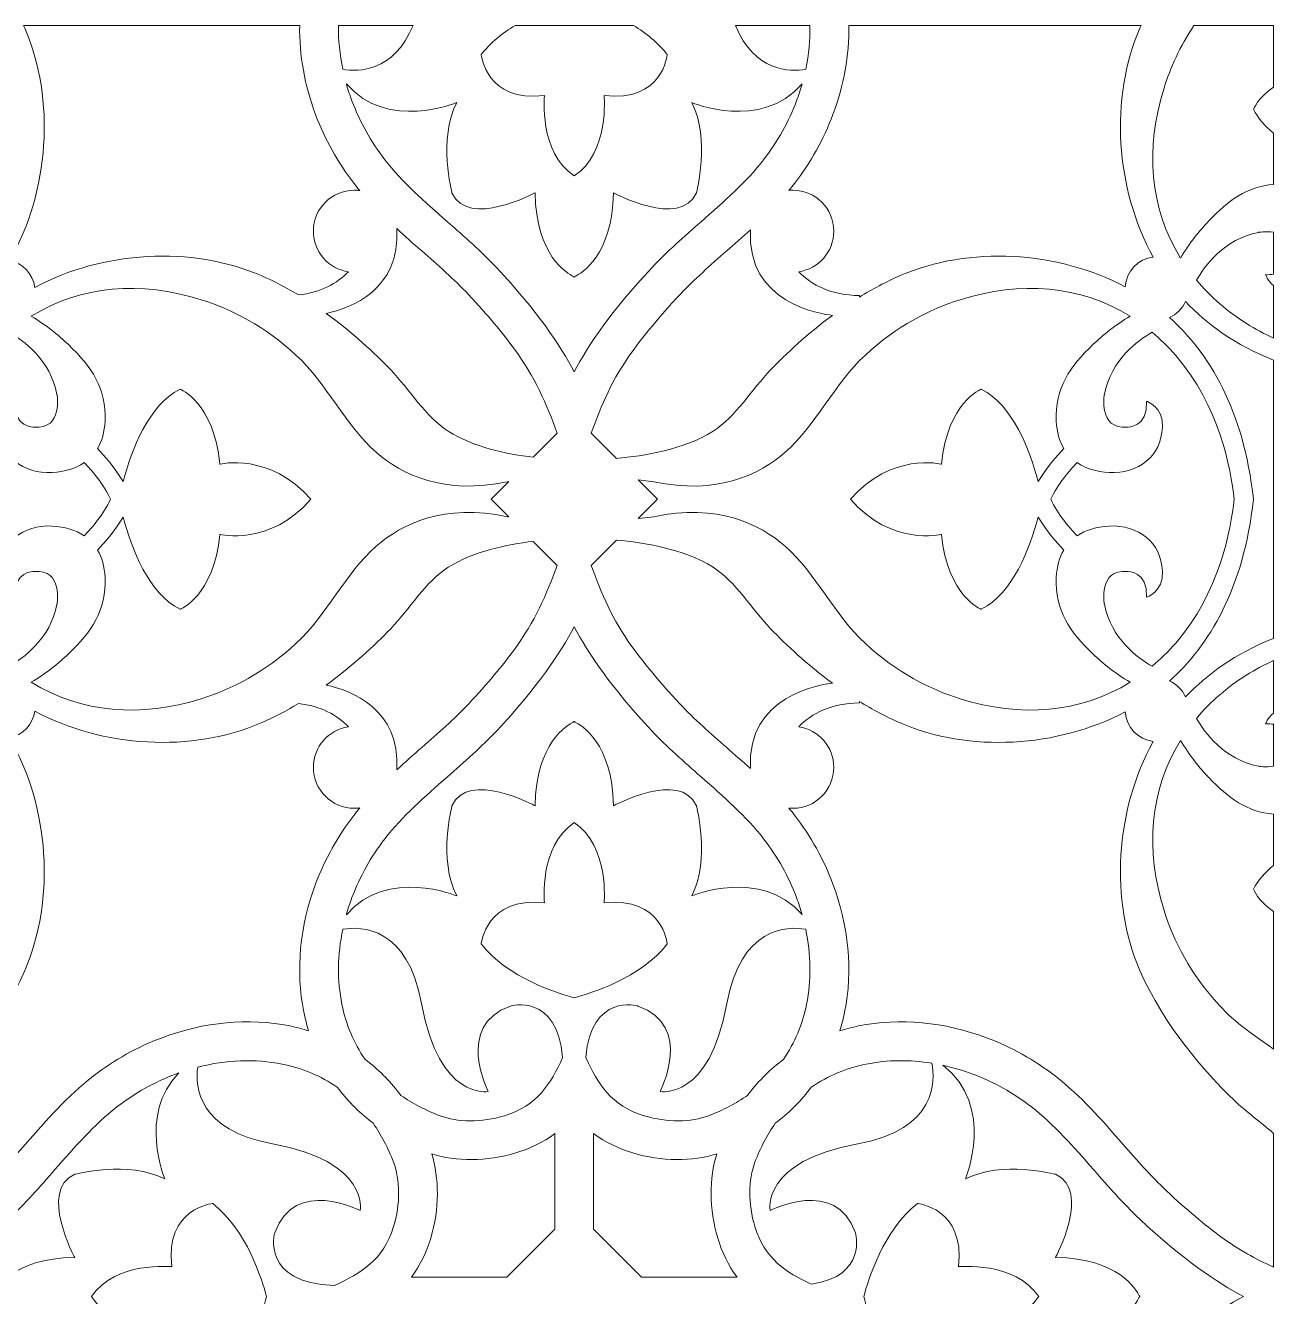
# Model space of a CAD drawing. Header units: millimetres. Extents: x -1200 to 1200, y -590 to 590.
# Drawn here: x 615 to 1200, y -5 to 590 of the extents above; entities that cross this region are included whole.
import ezdxf

# ---------------------------------------------------------------- set-up
doc = ezdxf.new("R2010")
doc.units = ezdxf.units.MM
doc.header["$MEASUREMENT"] = 0
doc.layers.add('Layer 1', color=7, linetype='Continuous')

msp = doc.modelspace()

# ---------------------------------------------------------------- linework, layer by layer
at = {"layer": 'Layer 1', "color": 250, "lineweight": 20}
for points, knots in [([(743.5049, 589.9783), (743.5049, 589.9783), (614.1337, 589.9783), (614.1337, 589.9783), (614.3178, 589.5674), (614.4977, 589.1543), (614.6768, 588.7413), (629.1845, 555.27), (626.0645, 511.9457), (607.5632, 479.866), (613.7391, 478.6219), (618.5249, 473.5326), (619.3151, 467.2023), (651.0794, 484.3388), (692.9015, 486.8849), (725.4195, 472.7819), (731.5141, 470.1402), (737.3625, 467.0619), (742.9181, 463.7234), (753.5321, 464.8515), (761.031, 469.0731), (766.3324, 474.5997), (757.0516, 475.9466), (749.9198, 483.937), (749.9198, 493.5927), (749.9198, 504.1923), (758.513, 512.787), (769.1096, 512.787), (769.971, 512.787), (770.8191, 512.73), (771.651, 512.6202), (770.7439, 513.7117), (769.852, 514.8184), (768.9795, 515.9445), (761.3015, 525.8433), (755.2334, 536.8153), (750.9439, 548.2592), (745.8571, 561.8241), (743.2893, 576.0574), (743.5049, 589.9783)], [0, 0, 0, 0, 0.07692308, 0.07692308, 0.07692308, 0.15384615, 0.15384615, 0.15384615, 0.23076923, 0.23076923, 0.23076923, 0.30769231, 0.30769231, 0.30769231, 0.38461538, 0.38461538, 0.38461538, 0.46153846, 0.46153846, 0.46153846, 0.53846154, 0.53846154, 0.53846154, 0.61538462, 0.61538462, 0.61538462, 0.69230769, 0.69230769, 0.69230769, 0.76923077, 0.76923077, 0.76923077, 0.84615385, 0.84615385, 0.84615385, 0.92307692, 0.92307692, 0.92307692, 1, 1, 1, 1]), ([(796.6181, 589.9783), (796.6181, 589.9783), (761.7174, 589.9783), (761.7174, 589.9783), (761.5883, 583.1882), (762.2635, 576.2801), (763.6974, 569.4209), (771.0377, 568.189), (787.6964, 568.1392), (796.6181, 589.9783)], [0, 0, 0, 0, 0.33333333, 0.33333333, 0.33333333, 0.66666667, 0.66666667, 0.66666667, 1, 1, 1, 1]), ([(899.9137, 589.9783), (899.9137, 589.9783), (844.4514, 589.9783), (844.4514, 589.9783), (838.5581, 586.3874), (832.8866, 581.8851), (828.5951, 576.3218), (828.5951, 576.3218), (830.7886, 553.8367), (858.2015, 557.1265), (858.2015, 557.1265), (855.4924, 530.5501), (872.1815, 519.4682), (888.8707, 530.5501), (886.1636, 557.1265), (886.1636, 557.1265), (913.5764, 553.8367), (915.7689, 576.3218), (915.7689, 576.3218), (911.4784, 581.8851), (905.807, 586.3874), (899.9137, 589.9783)], [0, 0, 0, 0, 0.14285714, 0.14285714, 0.14285714, 0.28571429, 0.28571429, 0.28571429, 0.42857143, 0.42857143, 0.42857143, 0.57142857, 0.57142857, 0.57142857, 0.71428571, 0.71428571, 0.71428571, 0.85714286, 0.85714286, 0.85714286, 1, 1, 1, 1]), ([(982.6466, 589.9783), (982.6466, 589.9783), (947.7469, 589.9783), (947.7469, 589.9783), (956.6676, 568.1412), (973.3262, 568.19), (980.6666, 569.4209), (982.1005, 576.2801), (982.7758, 583.1882), (982.6466, 589.9783)], [0, 0, 0, 0, 0.33333333, 0.33333333, 0.33333333, 0.66666667, 0.66666667, 0.66666667, 1, 1, 1, 1]), ([(1137.8534, 589.9783), (1137.8534, 589.9783), (1000.8581, 589.9783), (1000.8581, 589.9783), (1001.0727, 576.0574), (998.5059, 561.8241), (993.4202, 548.2592), (989.1297, 536.8153), (983.0615, 525.8433), (975.3835, 515.9445), (974.5314, 514.8438), (973.6588, 513.7615), (972.7751, 512.6965), (973.3934, 512.7564), (974.0188, 512.787), (974.6524, 512.787), (985.2489, 512.787), (993.8422, 504.1923), (993.8422, 493.5927), (993.8422, 483.937), (986.7103, 475.9466), (977.4296, 474.5997), (983.5365, 468.2338), (992.5608, 463.5963), (1005.9042, 463.4304), (1005.9042, 463.4304), (1005.8534, 462.7366), (1005.8534, 462.7366), (1011.8879, 466.4557), (1018.2845, 469.8797), (1024.9761, 472.7819), (1057.2734, 486.7904), (1098.7496, 484.3724), (1130.4337, 467.5432), (1130.8303, 474.7778), (1136.4195, 480.6289), (1143.536, 481.4335), (1125.8249, 513.3445), (1123.0385, 555.8122), (1137.3103, 588.7413), (1137.4893, 589.1543), (1137.6693, 589.5674), (1137.8534, 589.9783)], [0, 0, 0, 0, 0.07142857, 0.07142857, 0.07142857, 0.14285714, 0.14285714, 0.14285714, 0.21428571, 0.21428571, 0.21428571, 0.28571429, 0.28571429, 0.28571429, 0.35714286, 0.35714286, 0.35714286, 0.42857143, 0.42857143, 0.42857143, 0.5, 0.5, 0.5, 0.57142857, 0.57142857, 0.57142857, 0.64285714, 0.64285714, 0.64285714, 0.71428571, 0.71428571, 0.71428571, 0.78571429, 0.78571429, 0.78571429, 0.85714286, 0.85714286, 0.85714286, 0.92857143, 0.92857143, 0.92857143, 1, 1, 1, 1]), ([(1199.9503, 515.4979), (1199.9503, 515.4979), (1199.9503, 539.513), (1199.9503, 539.513), (1196.0066, 542.7041), (1192.7066, 546.4109), (1190.5212, 550.7291), (1190.5212, 550.7291), (1192.5571, 556.0909), (1199.9503, 561.1252), (1199.9503, 561.1252), (1199.9503, 589.9783), (1199.9503, 589.9783), (1199.9503, 589.9783), (1162.6303, 589.9783), (1162.6303, 589.9783), (1155.9988, 580.0155), (1151.5415, 570.0495), (1148.5975, 560.6634), (1139.7439, 532.435), (1141.8561, 504.3398), (1156.3456, 480.9728), (1160.5263, 488.0253), (1165.2042, 493.8134), (1169.6066, 498.4062), (1178.7388, 507.9327), (1187.4642, 514.4797), (1199.9503, 515.4979)], [0, 0, 0, 0, 0.11111111, 0.11111111, 0.11111111, 0.22222222, 0.22222222, 0.22222222, 0.33333333, 0.33333333, 0.33333333, 0.44444444, 0.44444444, 0.44444444, 0.55555556, 0.55555556, 0.55555556, 0.66666667, 0.66666667, 0.66666667, 0.77777778, 0.77777778, 0.77777778, 0.88888889, 0.88888889, 0.88888889, 1, 1, 1, 1]), ([(765.3784, 562.6034), (784.8103, 540.2016), (817.0821, 553.8367), (817.0821, 553.8367), (808.3089, 536.8356), (814.8886, 511.608), (814.8886, 511.608), (822.5645, 494.6069), (853.8154, 511.608), (853.8154, 511.608), (854.3056, 482.1171), (868.8876, 473.7747), (871.9079, 472.3598), (871.9079, 472.3598), (871.9079, 472.1228), (871.9079, 472.1228), (871.9079, 472.1228), (872.0066, 472.1573), (872.1815, 472.2346), (872.3585, 472.1573), (872.4561, 472.1228), (872.4561, 472.1228), (872.4561, 472.1228), (872.4561, 472.3598), (872.4561, 472.3598), (875.4774, 473.7747), (890.0595, 482.1171), (890.5496, 511.608), (890.5496, 511.608), (921.8015, 494.6069), (929.4764, 511.608), (929.4764, 511.608), (936.0551, 536.8356), (927.2839, 553.8367), (927.2839, 553.8367), (959.5547, 540.2016), (978.9866, 562.6002), (978.2249, 559.9188), (977.3473, 557.2537), (976.3588, 554.6139), (972.7202, 544.9114), (967.5429, 535.5661), (960.9632, 527.0833), (952.8073, 516.567), (942.2178, 507.2908), (931.6334, 498.0227), (923.6676, 491.0465), (915.6998, 484.0662), (908.5018, 476.4247), (889.6893, 456.447), (878.6493, 439.9728), (872.1815, 427.7659), (865.7147, 439.9728), (854.6747, 456.447), (835.8632, 476.4247), (828.6652, 484.0662), (820.6974, 491.0465), (812.7286, 498.0227), (802.1463, 507.2908), (791.5557, 516.568), (783.3998, 527.0833), (776.8221, 535.5661), (771.6429, 544.9114), (768.0052, 554.6139), (767.0147, 557.2537), (766.1401, 559.9198), (765.3784, 562.6034)], [0, 0, 0, 0, 0.04545455, 0.04545455, 0.04545455, 0.09090909, 0.09090909, 0.09090909, 0.13636364, 0.13636364, 0.13636364, 0.18181818, 0.18181818, 0.18181818, 0.22727273, 0.22727273, 0.22727273, 0.27272727, 0.27272727, 0.27272727, 0.31818182, 0.31818182, 0.31818182, 0.36363636, 0.36363636, 0.36363636, 0.40909091, 0.40909091, 0.40909091, 0.45454545, 0.45454545, 0.45454545, 0.5, 0.5, 0.5, 0.54545455, 0.54545455, 0.54545455, 0.59090909, 0.59090909, 0.59090909, 0.63636364, 0.63636364, 0.63636364, 0.68181818, 0.68181818, 0.68181818, 0.72727273, 0.72727273, 0.72727273, 0.77272727, 0.77272727, 0.77272727, 0.81818182, 0.81818182, 0.81818182, 0.86363636, 0.86363636, 0.86363636, 0.90909091, 0.90909091, 0.90909091, 0.95454545, 0.95454545, 0.95454545, 1, 1, 1, 1]), ([(755.9829, 455.0616), (768.296, 446.1353), (778.6038, 436.4898), (786.1751, 428.6347), (794.8446, 419.6402), (802.552, 406.5483), (813.1466, 399.8661), (824.9442, 392.4229), (840.6022, 389.1494), (852.9073, 387.7192), (852.9073, 387.7192), (864.1598, 398.974), (864.1598, 398.974), (859.2459, 412.5908), (853.6435, 425.465), (844.1361, 438.3727), (838.67, 445.7925), (831.6367, 454.316), (822.586, 463.9279), (815.8669, 471.0607), (808.3009, 477.686), (800.7367, 484.3134), (796.79, 487.769), (792.8432, 491.2266), (788.9838, 494.7727), (790.8409, 466.1037), (767.4093, 457.5324), (755.9829, 455.0616)], [0, 0, 0, 0, 0.11111111, 0.11111111, 0.11111111, 0.22222222, 0.22222222, 0.22222222, 0.33333333, 0.33333333, 0.33333333, 0.44444444, 0.44444444, 0.44444444, 0.55555556, 0.55555556, 0.55555556, 0.66666667, 0.66666667, 0.66666667, 0.77777778, 0.77777778, 0.77777778, 0.88888889, 0.88888889, 0.88888889, 1, 1, 1, 1]), ([(880.1788, 399.0014), (880.1788, 399.0014), (891.9998, 387.177), (891.9998, 387.177), (904.8113, 388.2268), (923.6097, 391.2613), (937.249, 399.8661), (947.8425, 406.5483), (955.55, 419.6402), (964.2185, 428.6347), (971.5384, 436.2274), (981.4161, 445.4944), (993.1873, 454.1674), (987.952, 454.7208), (952.9079, 459.7236), (954.7466, 494.1898), (951.0886, 490.8471), (947.3585, 487.5808), (943.6283, 484.3134), (936.0632, 477.686), (928.4971, 471.0607), (921.7792, 463.9279), (912.1242, 453.6761), (904.7646, 444.6593), (899.1551, 436.9028), (890.2455, 424.5799), (884.8791, 412.0994), (880.1788, 399.0014)], [0, 0, 0, 0, 0.11111111, 0.11111111, 0.11111111, 0.22222222, 0.22222222, 0.22222222, 0.33333333, 0.33333333, 0.33333333, 0.44444444, 0.44444444, 0.44444444, 0.55555556, 0.55555556, 0.55555556, 0.66666667, 0.66666667, 0.66666667, 0.77777778, 0.77777778, 0.77777778, 0.88888889, 0.88888889, 0.88888889, 1, 1, 1, 1]), ([(1199.9503, 443.5312), (1199.9503, 443.5312), (1199.9503, 468.1382), (1199.9503, 468.1382), (1197.0744, 470.3212), (1196.2202, 473.2336), (1196.2202, 473.2336), (1197.6205, 473.1715), (1198.8572, 473.2407), (1199.9503, 473.4116), (1199.9503, 473.4116), (1199.9503, 493.0505), (1199.9503, 493.0505), (1196.3391, 493.6659), (1192.9293, 493.0382), (1192.9293, 493.0382), (1176.6724, 489.9794), (1167.4975, 477.1022), (1163.8354, 470.6396), (1167.0734, 466.7772), (1170.7019, 463.0825), (1174.7371, 459.5852), (1182.7384, 452.6508), (1191.4161, 447.4434), (1199.9503, 443.5312)], [0, 0, 0, 0, 0.125, 0.125, 0.125, 0.25, 0.25, 0.25, 0.375, 0.375, 0.375, 0.5, 0.5, 0.5, 0.625, 0.625, 0.625, 0.75, 0.75, 0.75, 0.875, 0.875, 0.875, 1, 1, 1, 1]), ([(833.1977, 368.0061), (833.1977, 368.0061), (841.4829, 359.7176), (841.4829, 359.7176), (841.4829, 359.7176), (840.9306, 359.7786), (840.9306, 359.7786), (811.2236, 366.1882), (791.4164, 356.5), (779.3757, 346.0103), (764.6331, 333.1655), (756.5971, 314.0821), (741.775, 300.4541), (726.9825, 286.8465), (711.5066, 278.9608), (697.3497, 274.5186), (669.1294, 265.6624), (641.0421, 267.7742), (617.6818, 282.2689), (624.7324, 286.4518), (630.5168, 291.1301), (635.1103, 295.5337), (645.9896, 305.9675), (652.9821, 315.8714), (652.2886, 331.4586), (652.0649, 336.4828), (650.8384, 340.741), (648.772, 344.2179), (652.0384, 347.5941), (656.9066, 353.1391), (660.7405, 359.6881), (664.8663, 344.8252), (672.5097, 324.0002), (687.4181, 316.4533), (687.4181, 316.4533), (703.3181, 322.4876), (706.0588, 351.5522), (706.0588, 351.5522), (729.7497, 345.8862), (748.6801, 368.0061), (729.7497, 390.1249), (706.0588, 384.4569), (706.0588, 384.4569), (703.3181, 413.5235), (687.4181, 419.5579), (687.4181, 419.5579), (672.5097, 412.0109), (664.8663, 391.1859), (660.7405, 376.323), (656.9066, 382.872), (652.0384, 388.416), (648.772, 391.7922), (650.8384, 395.2702), (652.0649, 399.5273), (652.2886, 404.5505), (652.9821, 420.1387), (645.9896, 430.0436), (635.1103, 440.4764), (630.5168, 444.881), (624.7324, 449.5593), (617.6818, 453.7422), (641.0421, 468.2369), (669.1294, 470.3487), (697.3497, 461.4926), (711.5066, 457.0503), (726.9825, 449.1646), (741.775, 435.557), (756.5971, 421.929), (764.6331, 402.8456), (779.3757, 389.9998), (791.4164, 379.5111), (811.2236, 369.8229), (840.9306, 376.2305), (840.9306, 376.2305), (841.4829, 376.2935), (841.4829, 376.2935), (841.4829, 376.2935), (833.1977, 368.0061), (833.1977, 368.0061)], [0, 0, 0, 0, 0.03846154, 0.03846154, 0.03846154, 0.07692308, 0.07692308, 0.07692308, 0.11538462, 0.11538462, 0.11538462, 0.15384615, 0.15384615, 0.15384615, 0.19230769, 0.19230769, 0.19230769, 0.23076923, 0.23076923, 0.23076923, 0.26923077, 0.26923077, 0.26923077, 0.30769231, 0.30769231, 0.30769231, 0.34615385, 0.34615385, 0.34615385, 0.38461538, 0.38461538, 0.38461538, 0.42307692, 0.42307692, 0.42307692, 0.46153846, 0.46153846, 0.46153846, 0.5, 0.5, 0.5, 0.53846154, 0.53846154, 0.53846154, 0.57692308, 0.57692308, 0.57692308, 0.61538462, 0.61538462, 0.61538462, 0.65384615, 0.65384615, 0.65384615, 0.69230769, 0.69230769, 0.69230769, 0.73076923, 0.73076923, 0.73076923, 0.76923077, 0.76923077, 0.76923077, 0.80769231, 0.80769231, 0.80769231, 0.84615385, 0.84615385, 0.84615385, 0.88461538, 0.88461538, 0.88461538, 0.92307692, 0.92307692, 0.92307692, 0.96153846, 0.96153846, 0.96153846, 1, 1, 1, 1]), ([(1001.7144, 368.0061), (1020.6449, 345.8862), (1044.3358, 351.5522), (1044.3358, 351.5522), (1047.0765, 322.4876), (1062.9765, 316.4533), (1062.9765, 316.4533), (1077.8839, 324.0002), (1085.5303, 344.8252), (1089.6531, 359.6881), (1093.4879, 353.1391), (1098.356, 347.5941), (1101.6225, 344.2179), (1099.5551, 340.741), (1098.3307, 336.4828), (1098.1059, 331.4586), (1097.4144, 315.8714), (1104.406, 305.9675), (1115.2863, 295.5337), (1119.8778, 291.1301), (1125.6622, 286.4518), (1132.7148, 282.2689), (1109.3533, 267.7742), (1081.2652, 265.6624), (1053.0459, 274.5186), (1038.889, 278.9608), (1023.413, 286.8465), (1008.6195, 300.4541), (993.7985, 314.0821), (985.7615, 333.1655), (971.0187, 346.0103), (958.9792, 356.5), (939.172, 366.1882), (909.4639, 359.7786), (909.4639, 359.7786), (902.1266, 358.9628), (902.1266, 358.9628), (902.1266, 358.9628), (911.1663, 368.0061), (911.1663, 368.0061), (911.1663, 368.0061), (902.1266, 377.0463), (902.1266, 377.0463), (902.1266, 377.0463), (909.4639, 376.2305), (909.4639, 376.2305), (939.172, 369.8229), (958.9792, 379.5111), (971.0187, 389.9998), (985.7615, 402.8456), (993.7985, 421.929), (1008.6195, 435.557), (1023.413, 449.1646), (1038.889, 457.0503), (1053.0459, 461.4926), (1081.2652, 470.3487), (1109.3533, 468.2369), (1132.7148, 453.7422), (1125.6622, 449.5593), (1119.8778, 444.881), (1115.2863, 440.4764), (1104.406, 430.0436), (1097.4144, 420.1387), (1098.1059, 404.5505), (1098.3307, 399.5273), (1099.5551, 395.2702), (1101.6225, 391.7922), (1098.356, 388.416), (1093.4879, 382.872), (1089.6531, 376.323), (1085.5303, 391.1859), (1077.8839, 412.0109), (1062.9765, 419.5579), (1062.9765, 419.5579), (1047.0765, 413.5235), (1044.3358, 384.4569), (1044.3358, 384.4569), (1020.6449, 390.1249), (1001.7144, 368.0061)], [0, 0, 0, 0, 0.03846154, 0.03846154, 0.03846154, 0.07692308, 0.07692308, 0.07692308, 0.11538462, 0.11538462, 0.11538462, 0.15384615, 0.15384615, 0.15384615, 0.19230769, 0.19230769, 0.19230769, 0.23076923, 0.23076923, 0.23076923, 0.26923077, 0.26923077, 0.26923077, 0.30769231, 0.30769231, 0.30769231, 0.34615385, 0.34615385, 0.34615385, 0.38461538, 0.38461538, 0.38461538, 0.42307692, 0.42307692, 0.42307692, 0.46153846, 0.46153846, 0.46153846, 0.5, 0.5, 0.5, 0.53846154, 0.53846154, 0.53846154, 0.57692308, 0.57692308, 0.57692308, 0.61538462, 0.61538462, 0.61538462, 0.65384615, 0.65384615, 0.65384615, 0.69230769, 0.69230769, 0.69230769, 0.73076923, 0.73076923, 0.73076923, 0.76923077, 0.76923077, 0.76923077, 0.80769231, 0.80769231, 0.80769231, 0.84615385, 0.84615385, 0.84615385, 0.88461538, 0.88461538, 0.88461538, 0.92307692, 0.92307692, 0.92307692, 0.96153846, 0.96153846, 0.96153846, 1, 1, 1, 1]), ([(1199.9503, 302.8324), (1199.9503, 302.8324), (1199.9503, 433.1787), (1199.9503, 433.1787), (1182.0673, 440.2414), (1168.6954, 449.9774), (1158.7019, 460.6137), (1157.1937, 457.2863), (1154.4907, 454.6171), (1151.1399, 453.1502), (1169.6768, 436.5854), (1185.8514, 410.1575), (1190.5201, 368.0061), (1185.8514, 325.8536), (1169.6768, 299.4257), (1151.1399, 282.8599), (1154.4907, 281.3951), (1157.1937, 278.7248), (1158.7019, 275.3975), (1168.6954, 286.0337), (1182.0673, 295.7697), (1199.9503, 302.8324)], [0, 0, 0, 0, 0.14285714, 0.14285714, 0.14285714, 0.28571429, 0.28571429, 0.28571429, 0.42857143, 0.42857143, 0.42857143, 0.57142857, 0.57142857, 0.57142857, 0.71428571, 0.71428571, 0.71428571, 0.85714286, 0.85714286, 0.85714286, 1, 1, 1, 1]), ([(654.8676, 368.0061), (651.6042, 360.922), (646.1137, 354.5541), (642.5453, 350.8524), (638.5354, 353.6019), (633.4425, 355.1502), (627.5453, 355.4553), (613.7747, 356.1694), (603.1568, 347.8443), (602.5191, 334.3008), (602.0554, 324.4682), (609.9439, 322.1539), (609.9439, 322.1539), (609.3948, 334.4961), (619.0181, 334.2194), (619.0181, 334.2194), (632.7673, 335.318), (629.7439, 318.8632), (629.7439, 318.8632), (626.6849, 302.6015), (613.8124, 293.4219), (607.3517, 289.7599), (603.4893, 292.9987), (599.7968, 296.6293), (596.2995, 300.6647), (575.9056, 324.2108), (570.4426, 353.607), (568.9812, 368.0061), (570.4426, 382.4041), (575.9056, 411.7993), (596.2995, 435.3454), (599.7968, 439.3808), (603.4893, 443.0124), (607.3517, 446.2512), (613.8124, 442.5871), (626.6849, 433.4096), (629.7439, 417.148), (629.7439, 417.148), (632.7673, 400.6931), (619.0181, 401.7907), (619.0181, 401.7907), (609.3948, 401.515), (609.9439, 413.8572), (609.9439, 413.8572), (602.0554, 411.543), (602.5191, 401.7093), (603.1568, 388.1668), (613.7747, 379.8417), (627.5453, 380.5547), (633.4425, 380.8609), (638.5354, 382.4092), (642.5453, 385.1578), (646.1137, 381.4581), (651.6042, 375.0881), (654.8676, 368.0061)], [0, 0, 0, 0, 0.05555556, 0.05555556, 0.05555556, 0.11111111, 0.11111111, 0.11111111, 0.16666667, 0.16666667, 0.16666667, 0.22222222, 0.22222222, 0.22222222, 0.27777778, 0.27777778, 0.27777778, 0.33333333, 0.33333333, 0.33333333, 0.38888889, 0.38888889, 0.38888889, 0.44444444, 0.44444444, 0.44444444, 0.5, 0.5, 0.5, 0.55555556, 0.55555556, 0.55555556, 0.61111111, 0.61111111, 0.61111111, 0.66666667, 0.66666667, 0.66666667, 0.72222222, 0.72222222, 0.72222222, 0.77777778, 0.77777778, 0.77777778, 0.83333333, 0.83333333, 0.83333333, 0.88888889, 0.88888889, 0.88888889, 0.94444444, 0.94444444, 0.94444444, 1, 1, 1, 1]), ([(1181.4144, 368.0061), (1179.952, 353.607), (1174.49, 324.2108), (1154.0951, 300.6647), (1150.5988, 296.6293), (1146.9052, 292.9987), (1143.0429, 289.7599), (1136.5822, 293.4219), (1123.7096, 302.6015), (1120.6507, 318.8632), (1120.6507, 318.8632), (1117.6273, 335.318), (1131.3764, 334.2194), (1131.3764, 334.2194), (1141.0008, 334.4961), (1140.4496, 322.1539), (1140.4496, 322.1539), (1148.3391, 324.4682), (1147.8764, 334.3008), (1147.2378, 347.8443), (1136.6188, 356.1694), (1122.8503, 355.4553), (1116.9521, 355.1502), (1111.8602, 353.6019), (1107.8493, 350.8524), (1104.2808, 354.5541), (1098.7904, 360.922), (1095.5249, 368.0061), (1098.7904, 375.0881), (1104.2808, 381.4581), (1107.8493, 385.1578), (1111.8602, 382.4092), (1116.9521, 380.8609), (1122.8503, 380.5547), (1136.6188, 379.8417), (1147.2378, 388.1668), (1147.8764, 401.7093), (1148.3391, 411.543), (1140.4496, 413.8572), (1140.4496, 413.8572), (1141.0008, 401.515), (1131.3764, 401.7907), (1131.3764, 401.7907), (1117.6273, 400.6931), (1120.6507, 417.148), (1120.6507, 417.148), (1123.7096, 433.4096), (1136.5822, 442.5871), (1143.0429, 446.2512), (1146.9052, 443.0124), (1150.5988, 439.3808), (1154.0951, 435.3454), (1174.49, 411.7993), (1179.952, 382.4041), (1181.4144, 368.0061)], [0, 0, 0, 0, 0.05555556, 0.05555556, 0.05555556, 0.11111111, 0.11111111, 0.11111111, 0.16666667, 0.16666667, 0.16666667, 0.22222222, 0.22222222, 0.22222222, 0.27777778, 0.27777778, 0.27777778, 0.33333333, 0.33333333, 0.33333333, 0.38888889, 0.38888889, 0.38888889, 0.44444444, 0.44444444, 0.44444444, 0.5, 0.5, 0.5, 0.55555556, 0.55555556, 0.55555556, 0.61111111, 0.61111111, 0.61111111, 0.66666667, 0.66666667, 0.66666667, 0.72222222, 0.72222222, 0.72222222, 0.77777778, 0.77777778, 0.77777778, 0.83333333, 0.83333333, 0.83333333, 0.88888889, 0.88888889, 0.88888889, 0.94444444, 0.94444444, 0.94444444, 1, 1, 1, 1]), ([(755.9829, 280.9495), (768.296, 289.8758), (778.6038, 299.5213), (786.1751, 307.3764), (794.8446, 316.3709), (802.552, 329.4628), (813.1466, 336.145), (824.9442, 343.5882), (840.6022, 346.8617), (852.9073, 348.292), (852.9073, 348.292), (864.1598, 337.0362), (864.1598, 337.0362), (859.2459, 323.4204), (853.6435, 310.5462), (844.1361, 297.6384), (838.67, 290.2186), (831.6367, 281.6951), (822.586, 272.0833), (815.8669, 264.9504), (808.3009, 258.324), (800.7367, 251.6977), (796.79, 248.2421), (792.8432, 244.7845), (788.9838, 241.2395), (790.8409, 269.9063), (767.4093, 278.4787), (755.9829, 280.9495)], [0, 0, 0, 0, 0.11111111, 0.11111111, 0.11111111, 0.22222222, 0.22222222, 0.22222222, 0.33333333, 0.33333333, 0.33333333, 0.44444444, 0.44444444, 0.44444444, 0.55555556, 0.55555556, 0.55555556, 0.66666667, 0.66666667, 0.66666667, 0.77777778, 0.77777778, 0.77777778, 0.88888889, 0.88888889, 0.88888889, 1, 1, 1, 1]), ([(880.1788, 337.0097), (880.1788, 337.0097), (891.9998, 348.8341), (891.9998, 348.8341), (904.8113, 347.7843), (923.6097, 344.7499), (937.249, 336.145), (947.8425, 329.4628), (955.55, 316.3709), (964.2185, 307.3764), (971.5384, 299.7838), (981.4161, 290.5167), (993.1873, 281.8426), (987.952, 281.2903), (952.9079, 276.2865), (954.7466, 241.8213), (951.0886, 245.1629), (947.3585, 248.4303), (943.6283, 251.6977), (936.0632, 258.324), (928.4971, 264.9504), (921.7792, 272.0833), (912.1242, 282.335), (904.7646, 291.3508), (899.1551, 299.1083), (890.2455, 311.4301), (884.8791, 323.9097), (880.1788, 337.0097)], [0, 0, 0, 0, 0.11111111, 0.11111111, 0.11111111, 0.22222222, 0.22222222, 0.22222222, 0.33333333, 0.33333333, 0.33333333, 0.44444444, 0.44444444, 0.44444444, 0.55555556, 0.55555556, 0.55555556, 0.66666667, 0.66666667, 0.66666667, 0.77777778, 0.77777778, 0.77777778, 0.88888889, 0.88888889, 0.88888889, 1, 1, 1, 1]), ([(765.3784, 173.4078), (784.8103, 195.8085), (817.0821, 182.1744), (817.0821, 182.1744), (808.3089, 199.1755), (814.8886, 224.4031), (814.8886, 224.4031), (822.5645, 241.4042), (853.8154, 224.4031), (853.8154, 224.4031), (854.3056, 253.8929), (868.8876, 262.2364), (871.9079, 263.6513), (871.9079, 263.6513), (871.9079, 263.8874), (871.9079, 263.8874), (871.9079, 263.8874), (872.0066, 263.8538), (872.1815, 263.7754), (872.3585, 263.8538), (872.4561, 263.8874), (872.4561, 263.8874), (872.4561, 263.8874), (872.4561, 263.6513), (872.4561, 263.6513), (875.4774, 262.2364), (890.0595, 253.8929), (890.5496, 224.4031), (890.5496, 224.4031), (921.8015, 241.4042), (929.4764, 224.4031), (929.4764, 224.4031), (936.0551, 199.1755), (927.2839, 182.1744), (927.2839, 182.1744), (959.5547, 195.8085), (978.9866, 173.4098), (978.2249, 176.0923), (977.3473, 178.7574), (976.3588, 181.3972), (972.7202, 191.0986), (967.5429, 200.4451), (960.9632, 208.9278), (952.8073, 219.4441), (942.2178, 228.7203), (931.6334, 237.9884), (923.6676, 244.9646), (915.6998, 251.9439), (908.5018, 259.5864), (889.6893, 279.5641), (878.6493, 296.0383), (872.1815, 308.2452), (865.7147, 296.0383), (854.6747, 279.5641), (835.8632, 259.5864), (828.6652, 251.9439), (820.6974, 244.9646), (812.7286, 237.9884), (802.1463, 228.7203), (791.5557, 219.4431), (783.3998, 208.9278), (776.8221, 200.4451), (771.6429, 191.0986), (768.0052, 181.3972), (767.0147, 178.7574), (766.1401, 176.0913), (765.3784, 173.4078)], [0, 0, 0, 0, 0.04545455, 0.04545455, 0.04545455, 0.09090909, 0.09090909, 0.09090909, 0.13636364, 0.13636364, 0.13636364, 0.18181818, 0.18181818, 0.18181818, 0.22727273, 0.22727273, 0.22727273, 0.27272727, 0.27272727, 0.27272727, 0.31818182, 0.31818182, 0.31818182, 0.36363636, 0.36363636, 0.36363636, 0.40909091, 0.40909091, 0.40909091, 0.45454545, 0.45454545, 0.45454545, 0.5, 0.5, 0.5, 0.54545455, 0.54545455, 0.54545455, 0.59090909, 0.59090909, 0.59090909, 0.63636364, 0.63636364, 0.63636364, 0.68181818, 0.68181818, 0.68181818, 0.72727273, 0.72727273, 0.72727273, 0.77272727, 0.77272727, 0.77272727, 0.81818182, 0.81818182, 0.81818182, 0.86363636, 0.86363636, 0.86363636, 0.90909091, 0.90909091, 0.90909091, 0.95454545, 0.95454545, 0.95454545, 1, 1, 1, 1]), ([(1199.9503, 242.9606), (1199.9503, 242.9606), (1199.9503, 262.5995), (1199.9503, 262.5995), (1198.8572, 262.7704), (1197.6205, 262.8396), (1196.2202, 262.7776), (1196.2202, 262.7776), (1197.0744, 265.6909), (1199.9503, 267.8729), (1199.9503, 267.8729), (1199.9503, 292.4799), (1199.9503, 292.4799), (1191.4161, 288.5677), (1182.7384, 283.3604), (1174.7371, 276.4259), (1170.7019, 272.9286), (1167.0734, 269.2339), (1163.8354, 265.3715), (1167.4975, 258.908), (1176.6724, 246.0307), (1192.9293, 242.9729), (1192.9293, 242.9729), (1196.3391, 242.3453), (1199.9503, 242.9606)], [0, 0, 0, 0, 0.125, 0.125, 0.125, 0.25, 0.25, 0.25, 0.375, 0.375, 0.375, 0.5, 0.5, 0.5, 0.625, 0.625, 0.625, 0.75, 0.75, 0.75, 0.875, 0.875, 0.875, 1, 1, 1, 1]), ([(607.5632, 256.1451), (613.7391, 257.3892), (618.5249, 262.4785), (619.3151, 268.8088), (651.0794, 251.6723), (692.9015, 249.1262), (725.4195, 263.2292), (731.5141, 265.871), (737.3625, 268.9492), (742.9181, 272.2867), (753.5321, 271.1596), (761.031, 266.9371), (766.3324, 261.4103), (757.0516, 260.0645), (749.9198, 252.0742), (749.9198, 242.4175), (749.9198, 231.8188), (758.513, 223.2231), (769.1096, 223.2231), (769.971, 223.2231), (770.8191, 223.2811), (771.651, 223.391), (770.7439, 222.2994), (769.852, 221.1917), (768.9795, 220.0666), (761.3015, 210.1668), (755.2334, 199.1959), (750.9439, 187.7509), (743.5964, 168.1598), (741.5026, 147.1711), (745.4645, 127.7448), (746.0646, 124.803), (746.8038, 121.8967), (747.6825, 119.0352), (744.8238, 119.9152), (741.9174, 120.6537), (738.9754, 121.2549), (719.5557, 125.217), (698.5731, 123.1235), (678.9876, 115.7749), (667.5469, 111.4842), (656.5771, 105.4123), (646.6812, 97.7331), (634.7788, 88.4987), (624.9144, 77.2276), (615.0592, 65.9678), (608.4358, 58.4005), (601.8103, 50.8322), (594.6805, 44.1123), (585.0713, 35.0579), (576.5482, 28.0236), (569.1316, 22.556), (558.7934, 14.9368), (548.4774, 9.8222), (537.7842, 5.565), (537.7842, 5.565), (529.0964, 14.2543), (529.0964, 14.2543), (530.1449, 27.0695), (533.1784, 45.8732), (541.7818, 59.5174), (548.4611, 70.1151), (561.5493, 77.8247), (570.5421, 86.4947), (584.2456, 99.7127), (603.4049, 121.265), (614.6768, 147.2698), (629.1845, 180.7411), (626.0645, 224.0644), (607.5632, 256.1451)], [0, 0, 0, 0, 0.04347826, 0.04347826, 0.04347826, 0.08695652, 0.08695652, 0.08695652, 0.13043478, 0.13043478, 0.13043478, 0.17391304, 0.17391304, 0.17391304, 0.2173913, 0.2173913, 0.2173913, 0.26086957, 0.26086957, 0.26086957, 0.30434783, 0.30434783, 0.30434783, 0.34782609, 0.34782609, 0.34782609, 0.39130435, 0.39130435, 0.39130435, 0.43478261, 0.43478261, 0.43478261, 0.47826087, 0.47826087, 0.47826087, 0.52173913, 0.52173913, 0.52173913, 0.56521739, 0.56521739, 0.56521739, 0.60869565, 0.60869565, 0.60869565, 0.65217391, 0.65217391, 0.65217391, 0.69565217, 0.69565217, 0.69565217, 0.73913043, 0.73913043, 0.73913043, 0.7826087, 0.7826087, 0.7826087, 0.82608696, 0.82608696, 0.82608696, 0.86956522, 0.86956522, 0.86956522, 0.91304348, 0.91304348, 0.91304348, 0.95652174, 0.95652174, 0.95652174, 1, 1, 1, 1]), ([(1199.9503, 8.3482), (1199.9503, 8.3482), (1199.9503, 70.9492), (1199.9503, 70.9492), (1193.8344, 76.3477), (1186.8896, 81.2457), (1181.4449, 86.4947), (1167.7415, 99.7127), (1148.5821, 121.265), (1137.3103, 147.2698), (1123.0385, 180.1989), (1125.8249, 222.6667), (1143.536, 254.5776), (1136.4195, 255.3822), (1130.8303, 261.2324), (1130.4337, 268.468), (1098.7496, 251.6387), (1057.2734, 249.2207), (1024.9761, 263.2292), (1018.2845, 266.1304), (1011.8879, 269.5554), (1005.8534, 273.2745), (1005.8534, 273.2745), (1005.9042, 272.5807), (1005.9042, 272.5807), (992.5608, 272.4139), (983.5365, 267.7773), (977.4296, 261.4103), (986.7103, 260.0645), (993.8422, 252.0742), (993.8422, 242.4175), (993.8422, 231.8188), (985.2489, 223.2231), (974.6524, 223.2231), (974.0188, 223.2231), (973.3934, 223.2547), (972.7751, 223.3146), (973.6588, 222.2496), (974.5314, 221.1662), (975.3835, 220.0666), (983.0615, 210.1668), (989.1297, 199.1959), (993.4202, 187.7509), (1000.7656, 168.1598), (1002.8595, 147.1711), (998.9005, 127.7448), (998.2985, 124.803), (997.5581, 121.8967), (996.6804, 119.0352), (999.5402, 119.9152), (1002.4466, 120.6537), (1005.3876, 121.2549), (1024.8083, 125.217), (1045.791, 123.1235), (1065.3774, 115.7749), (1076.8161, 111.4842), (1087.7849, 105.4123), (1097.6829, 97.7331), (1109.5843, 88.4987), (1119.4486, 77.2276), (1129.3049, 65.9678), (1135.9293, 58.4005), (1142.5538, 50.8322), (1149.6846, 44.1123), (1159.2927, 35.0579), (1167.8137, 28.0236), (1175.2323, 22.556), (1183.4199, 16.5217), (1191.5931, 12.0591), (1199.9503, 8.3482)], [0, 0, 0, 0, 0.04347826, 0.04347826, 0.04347826, 0.08695652, 0.08695652, 0.08695652, 0.13043478, 0.13043478, 0.13043478, 0.17391304, 0.17391304, 0.17391304, 0.2173913, 0.2173913, 0.2173913, 0.26086957, 0.26086957, 0.26086957, 0.30434783, 0.30434783, 0.30434783, 0.34782609, 0.34782609, 0.34782609, 0.39130435, 0.39130435, 0.39130435, 0.43478261, 0.43478261, 0.43478261, 0.47826087, 0.47826087, 0.47826087, 0.52173913, 0.52173913, 0.52173913, 0.56521739, 0.56521739, 0.56521739, 0.60869565, 0.60869565, 0.60869565, 0.65217391, 0.65217391, 0.65217391, 0.69565217, 0.69565217, 0.69565217, 0.73913043, 0.73913043, 0.73913043, 0.7826087, 0.7826087, 0.7826087, 0.82608696, 0.82608696, 0.82608696, 0.86956522, 0.86956522, 0.86956522, 0.91304348, 0.91304348, 0.91304348, 0.95652174, 0.95652174, 0.95652174, 1, 1, 1, 1]), ([(1199.9503, 110.4029), (1199.9503, 110.4029), (1199.9503, 174.8859), (1199.9503, 174.8859), (1192.5571, 179.9191), (1190.5212, 185.2811), (1190.5212, 185.2811), (1192.7066, 189.5992), (1196.0066, 193.3081), (1199.9503, 196.4982), (1199.9503, 196.4982), (1199.9503, 220.5132), (1199.9503, 220.5132), (1187.4642, 221.5314), (1178.7388, 228.0784), (1169.6066, 237.6049), (1165.2042, 242.1977), (1160.5263, 247.9848), (1156.3456, 255.0384), (1141.8561, 231.6713), (1139.7439, 203.5741), (1148.5975, 175.3477), (1153.0384, 161.1866), (1160.9229, 145.7063), (1174.5255, 130.9095), (1182.0022, 122.7736), (1191.1212, 116.6813), (1199.9503, 110.4029)], [0, 0, 0, 0, 0.11111111, 0.11111111, 0.11111111, 0.22222222, 0.22222222, 0.22222222, 0.33333333, 0.33333333, 0.33333333, 0.44444444, 0.44444444, 0.44444444, 0.55555556, 0.55555556, 0.55555556, 0.66666667, 0.66666667, 0.66666667, 0.77777778, 0.77777778, 0.77777778, 0.88888889, 0.88888889, 0.88888889, 1, 1, 1, 1]), ([(872.1815, 134.5105), (879.8473, 136.5094), (903.4781, 143.7521), (915.7689, 159.6893), (915.7689, 159.6893), (913.5764, 182.1744), (886.1636, 178.8846), (886.1636, 178.8846), (888.8707, 205.461), (872.1815, 216.5409), (855.4924, 205.461), (858.2015, 178.8846), (858.2015, 178.8846), (830.7886, 182.1744), (828.5951, 159.6893), (828.5951, 159.6893), (840.8879, 143.7521), (864.5177, 136.5094), (872.1815, 134.5105)], [0, 0, 0, 0, 0.16666667, 0.16666667, 0.16666667, 0.33333333, 0.33333333, 0.33333333, 0.5, 0.5, 0.5, 0.66666667, 0.66666667, 0.66666667, 0.83333333, 0.83333333, 0.83333333, 1, 1, 1, 1]), ([(866.7368, 106.4296), (864.2259, 136.9539), (842.3005, 130.6226), (842.3005, 130.6226), (815.9849, 121.3006), (831.8849, 90.5891), (831.8849, 90.5891), (831.8849, 90.5891), (808.8592, 86.2027), (800.6341, 131.7212), (794.1063, 167.8537), (772.3812, 168.0469), (763.6974, 166.5902), (761.215, 154.7129), (761.0055, 142.6902), (763.311, 131.3876), (765.1934, 122.1602), (768.769, 113.4007), (774.173, 105.5974), (780.0693, 101.1572), (785.5008, 95.8431), (790.3293, 89.6187), (790.3293, 89.6187), (790.9781, 88.7713), (790.9781, 88.7713), (796.3079, 85.0217), (802.4076, 81.7951), (809.3004, 79.2092), (817.3273, 76.1971), (828.7293, 75.9113), (839.4367, 79.2), (854.874, 83.9414), (861.1089, 94.1678), (866.7368, 106.4296)], [0, 0, 0, 0, 0.09090909, 0.09090909, 0.09090909, 0.18181818, 0.18181818, 0.18181818, 0.27272727, 0.27272727, 0.27272727, 0.36363636, 0.36363636, 0.36363636, 0.45454545, 0.45454545, 0.45454545, 0.54545455, 0.54545455, 0.54545455, 0.63636364, 0.63636364, 0.63636364, 0.72727273, 0.72727273, 0.72727273, 0.81818182, 0.81818182, 0.81818182, 0.90909091, 0.90909091, 0.90909091, 1, 1, 1, 1]), ([(980.6666, 166.5902), (971.9829, 168.0449), (950.2578, 167.8506), (943.731, 131.7212), (935.507, 86.2027), (912.4802, 90.5891), (912.4802, 90.5891), (912.4802, 90.5891), (928.3802, 121.3006), (902.0636, 130.6226), (902.0636, 130.6226), (880.1381, 136.9549), (877.6283, 106.4276), (883.2551, 94.1667), (889.489, 83.9394), (904.9283, 79.2), (915.6358, 75.9113), (927.0367, 76.1971), (935.0636, 79.2092), (941.9564, 81.7951), (948.054, 85.0217), (953.387, 88.7713), (953.387, 88.7713), (954.0358, 89.6187), (954.0358, 89.6187), (958.8622, 95.8431), (964.2948, 101.1572), (970.191, 105.5974), (975.5951, 113.4007), (979.1697, 122.1602), (981.0541, 131.3876), (983.3585, 142.6902), (983.15, 154.7129), (980.6666, 166.5902)], [0, 0, 0, 0, 0.09090909, 0.09090909, 0.09090909, 0.18181818, 0.18181818, 0.18181818, 0.27272727, 0.27272727, 0.27272727, 0.36363636, 0.36363636, 0.36363636, 0.45454545, 0.45454545, 0.45454545, 0.54545455, 0.54545455, 0.54545455, 0.63636364, 0.63636364, 0.63636364, 0.72727273, 0.72727273, 0.72727273, 0.81818182, 0.81818182, 0.81818182, 0.90909091, 0.90909091, 0.90909091, 1, 1, 1, 1]), ([(695.7165, 101.9852), (694.4809, 92.7182), (695.9666, 72.354), (730.7321, 66.0695), (776.2354, 57.843), (771.8503, 34.8096), (771.8503, 34.8096), (771.8503, 34.8096), (741.1476, 50.7142), (731.8283, 24.39), (731.8283, 24.39), (724.9842, 0.6761), (759.8402, -0.2577), (772.2978, 5.4277), (782.7114, 11.6247), (787.5083, 27.2567), (790.7961, 37.9672), (790.5083, 49.3725), (787.4992, 57.4016), (784.914, 64.2944), (781.6872, 70.3959), (777.9398, 75.7292), (777.9398, 75.7292), (777.0917, 76.3782), (777.0917, 76.3782), (770.87, 81.2061), (765.5574, 86.6401), (761.1174, 92.5392), (753.3174, 97.9437), (744.5594, 101.5213), (735.3347, 103.4043), (722.63, 105.9952), (709.012, 105.4103), (695.7165, 101.9852)], [0, 0, 0, 0, 0.09090909, 0.09090909, 0.09090909, 0.18181818, 0.18181818, 0.18181818, 0.27272727, 0.27272727, 0.27272727, 0.36363636, 0.36363636, 0.36363636, 0.45454545, 0.45454545, 0.45454545, 0.54545455, 0.54545455, 0.54545455, 0.63636364, 0.63636364, 0.63636364, 0.72727273, 0.72727273, 0.72727273, 0.81818182, 0.81818182, 0.81818182, 0.90909091, 0.90909091, 0.90909091, 1, 1, 1, 1]), ([(1039.8022, 103.8356), (1041.3785, 95.7862), (1042.4086, 72.8159), (1005.0907, 66.0695), (959.5832, 57.843), (963.9704, 34.8096), (963.9704, 34.8096), (963.9704, 34.8096), (994.674, 50.7142), (1003.9924, 24.39), (1003.9924, 24.39), (1009.8378, 4.1511), (983.2497, 0.3302), (971.3605, 5.863), (961.4889, 12.1618), (956.8567, 27.2567), (953.568, 37.9672), (953.8537, 49.3725), (956.8659, 57.4016), (959.45, 64.2944), (962.6768, 70.3959), (966.4252, 75.7292), (966.4252, 75.7292), (967.2713, 76.3782), (967.2713, 76.3782), (973.495, 81.2061), (978.8066, 86.6401), (983.2466, 92.5392), (991.0466, 97.9437), (999.8046, 101.5213), (1009.0293, 103.4043), (1018.9273, 105.4225), (1029.3785, 105.513), (1039.8022, 103.8356)], [0, 0, 0, 0, 0.09090909, 0.09090909, 0.09090909, 0.18181818, 0.18181818, 0.18181818, 0.27272727, 0.27272727, 0.27272727, 0.36363636, 0.36363636, 0.36363636, 0.45454545, 0.45454545, 0.45454545, 0.54545455, 0.54545455, 0.54545455, 0.63636364, 0.63636364, 0.63636364, 0.72727273, 0.72727273, 0.72727273, 0.81818182, 0.81818182, 0.81818182, 0.90909091, 0.90909091, 0.90909091, 1, 1, 1, 1]), ([(1044.8828, -113.8744), (1069.9049, -94.6566), (1055.5293, -60.6157), (1055.5293, -60.6157), (1072.5266, -69.3904), (1097.7459, -62.8099), (1097.7459, -62.8099), (1114.7422, -55.1318), (1097.7459, -23.8729), (1097.7459, -23.8729), (1127.2273, -23.3816), (1135.5683, -8.7954), (1136.9838, -5.7732), (1136.9838, -5.7732), (1137.2188, -5.7732), (1137.2188, -5.7732), (1137.2188, -5.7732), (1137.1832, -5.6755), (1137.1069, -5.4996), (1137.1832, -5.3235), (1137.2188, -5.2259), (1137.2188, -5.2259), (1137.2188, -5.2259), (1136.9838, -5.2259), (1136.9838, -5.2259), (1135.5683, -2.2027), (1127.2273, 12.3815), (1097.7459, 12.8728), (1097.7459, 12.8728), (1114.7422, 44.1337), (1097.7459, 51.8108), (1097.7459, 51.8108), (1072.5266, 58.3924), (1055.5293, 49.6166), (1055.5293, 49.6166), (1069.9069, 83.6586), (1044.8819, 102.8774), (1049.6412, 101.8469), (1054.372, 100.4533), (1059.0245, 98.7077), (1068.7233, 95.068), (1078.0679, 89.8892), (1086.5463, 83.3097), (1097.0595, 75.1514), (1106.332, 64.5569), (1115.5974, 53.9704), (1122.5737, 46.0014), (1129.551, 38.0313), (1137.1914, 30.8302), (1157.1633, 12.0133), (1173.6327, 0.9701), (1185.836, -5.4996), (1173.6327, -11.9671), (1157.1633, -23.0103), (1137.1914, -41.8283), (1129.551, -49.0283), (1122.5737, -56.9984), (1115.5974, -64.9675), (1106.332, -75.5549), (1097.0605, -86.1475), (1086.5463, -94.3047), (1078.0679, -100.8872), (1068.7233, -106.0651), (1059.0245, -109.7047), (1054.3731, -111.4503), (1049.6412, -112.8449), (1044.8828, -113.8744)], [0, 0, 0, 0, 0.04545455, 0.04545455, 0.04545455, 0.09090909, 0.09090909, 0.09090909, 0.13636364, 0.13636364, 0.13636364, 0.18181818, 0.18181818, 0.18181818, 0.22727273, 0.22727273, 0.22727273, 0.27272727, 0.27272727, 0.27272727, 0.31818182, 0.31818182, 0.31818182, 0.36363636, 0.36363636, 0.36363636, 0.40909091, 0.40909091, 0.40909091, 0.45454545, 0.45454545, 0.45454545, 0.5, 0.5, 0.5, 0.54545455, 0.54545455, 0.54545455, 0.59090909, 0.59090909, 0.59090909, 0.63636364, 0.63636364, 0.63636364, 0.68181818, 0.68181818, 0.68181818, 0.72727273, 0.72727273, 0.72727273, 0.77272727, 0.77272727, 0.77272727, 0.81818182, 0.81818182, 0.81818182, 0.86363636, 0.86363636, 0.86363636, 0.90909091, 0.90909091, 0.90909091, 0.95454545, 0.95454545, 0.95454545, 1, 1, 1, 1]), ([(686.8384, -110.2551), (667.5958, -90.6834), (680.2914, -60.6157), (680.2914, -60.6157), (663.295, -69.3904), (638.0747, -62.8099), (638.0747, -62.8099), (621.0784, -55.1318), (638.0747, -23.8729), (638.0747, -23.8729), (608.5934, -23.3816), (600.2523, -8.7954), (598.8378, -5.7732), (598.8378, -5.7732), (598.6019, -5.7732), (598.6019, -5.7732), (598.6019, -5.7732), (598.6374, -5.6755), (598.7137, -5.4996), (598.6374, -5.3235), (598.6019, -5.2259), (598.6019, -5.2259), (598.6019, -5.2259), (598.8378, -5.2259), (598.8378, -5.2259), (600.2523, -2.2027), (608.5934, 12.3815), (638.0747, 12.8728), (638.0747, 12.8728), (621.0784, 44.1337), (638.0747, 51.8108), (638.0747, 51.8108), (663.295, 58.3924), (680.2914, 49.6166), (680.2914, 49.6166), (667.5927, 79.6873), (686.8415, 99.2591), (686.3391, 99.08), (685.8399, 98.8969), (685.3394, 98.7077), (675.6398, 95.068), (666.2971, 89.8892), (657.8178, 83.3097), (647.3056, 75.1514), (638.031, 64.5569), (628.7646, 53.9704), (621.7893, 46.0014), (614.814, 38.0313), (607.1727, 30.8302), (587.2008, 12.0133), (570.7313, 0.9701), (558.529, -5.4996), (570.7313, -11.9671), (587.2008, -23.0103), (607.1727, -41.8283), (614.814, -49.0283), (621.7893, -56.9984), (628.7646, -64.9675), (638.031, -75.5549), (647.3046, -86.1475), (657.8178, -94.3047), (666.2971, -100.8872), (675.6398, -106.0651), (685.3394, -109.7047), (685.8399, -109.8939), (686.3391, -110.077), (686.8384, -110.2551)], [0, 0, 0, 0, 0.04545455, 0.04545455, 0.04545455, 0.09090909, 0.09090909, 0.09090909, 0.13636364, 0.13636364, 0.13636364, 0.18181818, 0.18181818, 0.18181818, 0.22727273, 0.22727273, 0.22727273, 0.27272727, 0.27272727, 0.27272727, 0.31818182, 0.31818182, 0.31818182, 0.36363636, 0.36363636, 0.36363636, 0.40909091, 0.40909091, 0.40909091, 0.45454545, 0.45454545, 0.45454545, 0.5, 0.5, 0.5, 0.54545455, 0.54545455, 0.54545455, 0.59090909, 0.59090909, 0.59090909, 0.63636364, 0.63636364, 0.63636364, 0.68181818, 0.68181818, 0.68181818, 0.72727273, 0.72727273, 0.72727273, 0.77272727, 0.77272727, 0.77272727, 0.81818182, 0.81818182, 0.81818182, 0.86363636, 0.86363636, 0.86363636, 0.90909091, 0.90909091, 0.90909091, 0.95454545, 0.95454545, 0.95454545, 1, 1, 1, 1]), ([(840.6582, 3.5498), (840.6582, 3.5498), (795.8889, 3.5498), (795.8889, 3.5498), (799.9588, 9.1457), (802.9354, 15.4211), (804.9246, 21.9019), (809.0788, 35.4281), (808.9029, 50.0978), (805.4005, 61.3006), (816.6002, 57.7983), (831.2666, 57.6233), (844.7899, 61.7778), (851.269, 63.7675), (857.5415, 66.7449), (863.1368, 70.819), (863.1368, 70.819), (863.1368, 26.0349), (863.1368, 26.0349), (863.1368, 26.0349), (840.6582, 3.5498), (840.6582, 3.5498)], [0, 0, 0, 0, 0.14285714, 0.14285714, 0.14285714, 0.28571429, 0.28571429, 0.28571429, 0.42857143, 0.42857143, 0.42857143, 0.57142857, 0.57142857, 0.57142857, 0.71428571, 0.71428571, 0.71428571, 0.85714286, 0.85714286, 0.85714286, 1, 1, 1, 1]), ([(938.9625, 61.3006), (935.4602, 50.0978), (935.2863, 35.4281), (939.4385, 21.9019), (941.4276, 15.4211), (944.4042, 9.1457), (948.4761, 3.5498), (948.4761, 3.5498), (903.707, 3.5498), (903.707, 3.5498), (903.707, 3.5498), (881.2282, 26.0349), (881.2282, 26.0349), (881.2282, 26.0349), (881.2282, 70.819), (881.2282, 70.819), (886.8225, 66.7449), (893.0951, 63.7675), (899.5741, 61.7778), (913.0975, 57.6233), (927.7629, 57.7983), (938.9625, 61.3006)], [0, 0, 0, 0, 0.14285714, 0.14285714, 0.14285714, 0.28571429, 0.28571429, 0.28571429, 0.42857143, 0.42857143, 0.42857143, 0.57142857, 0.57142857, 0.57142857, 0.71428571, 0.71428571, 0.71428571, 0.85714286, 0.85714286, 0.85714286, 1, 1, 1, 1]), ([(727.9415, -5.4996), (725.9432, 2.1674), (718.7036, 25.8051), (702.77, 38.0994), (702.77, 38.0994), (680.2914, 35.9073), (683.5801, 8.4865), (683.5801, 8.4865), (657.0103, 11.1934), (645.9347, -5.4996), (657.0103, -22.1935), (683.5801, -19.4845), (683.5801, -19.4845), (680.2914, -46.9063), (702.77, -49.0995), (702.77, -49.0995), (718.7036, -36.8031), (725.9432, -13.1665), (727.9415, -5.4996)], [0, 0, 0, 0, 0.16666667, 0.16666667, 0.16666667, 0.33333333, 0.33333333, 0.33333333, 0.5, 0.5, 0.5, 0.66666667, 0.66666667, 0.66666667, 0.83333333, 0.83333333, 0.83333333, 1, 1, 1, 1]), ([(1007.8791, -5.4996), (1009.8775, 2.1674), (1017.1171, 25.8051), (1033.0507, 38.0994), (1033.0507, 38.0994), (1055.5293, 35.9073), (1052.2405, 8.4865), (1052.2405, 8.4865), (1078.8104, 11.1934), (1089.8859, -5.4996), (1078.8104, -22.1935), (1052.2405, -19.4845), (1052.2405, -19.4845), (1055.5293, -46.9063), (1033.0507, -49.0995), (1033.0507, -49.0995), (1017.1171, -36.8031), (1009.8775, -13.1665), (1007.8791, -5.4996)], [0, 0, 0, 0, 0.16666667, 0.16666667, 0.16666667, 0.33333333, 0.33333333, 0.33333333, 0.5, 0.5, 0.5, 0.66666667, 0.66666667, 0.66666667, 0.83333333, 0.83333333, 0.83333333, 1, 1, 1, 1])]:
    msp.add_open_spline(points, degree=3, knots=knots, dxfattribs=at)

doc.saveas('drawing.dxf')
